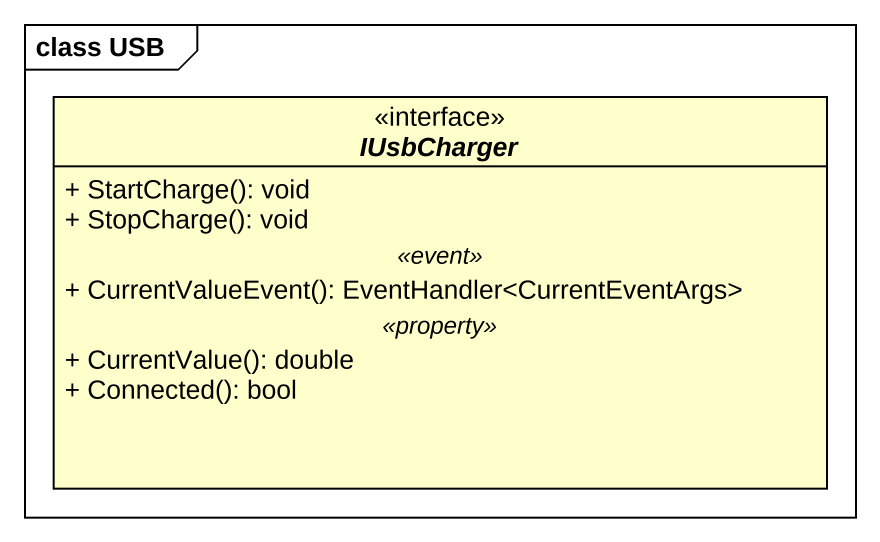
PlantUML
@startuml
mainframe class USB
hide circle
hide empty members
skinparam classAttributeIconSize 0
interface IUsbCharger {
  + StartCharge(): void
  + StopCharge(): void
  .. <<event>> ..
  + CurrentValueEvent(): EventHandler<CurrentEventArgs>
  .. <<property>> ..
  + CurrentValue(): double
  + Connected(): bool
}
@enduml
